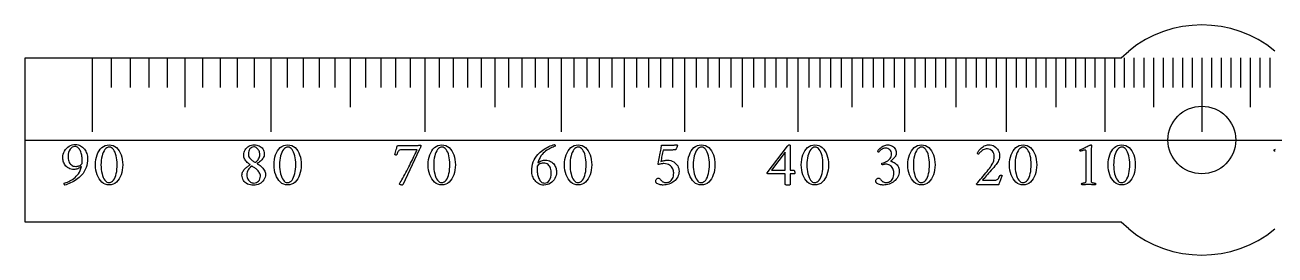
# Model space of a CAD drawing. Header units: millimetres. Extents: x -103 to 103, y -10 to 10.
# Drawn here: x -103 to 6.4, y -10.1 to 10.1 of the extents above; entities that cross this region are included whole.
import ezdxf

# ---------------------------------------------------------------- set-up
doc = ezdxf.new("R2010")
doc.units = ezdxf.units.MM
for name, color, linetype in [('CUT_INNER', 6, 'Continuous'), ('CUT_OUTER', 1, 'Continuous'), ('ENGRAVE', 7, 'Continuous'), ('ENGRAVE_FINE', 8, 'Continuous'), ('GUIDE', 3, 'Continuous'), ('TEXT', 5, 'Continuous')]:
    doc.layers.add(name, color=color, linetype=linetype)

msp = doc.modelspace()

# ---------------------------------------------------------------- linework, layer by layer
at = {"layer": 'CUT_INNER'}
msp.add_circle((0, 0), 2.9637, dxfattribs=at)
at = {"layer": 'CUT_OUTER'}
msp.add_lwpolyline([(-6.4036, -7.8028), (-7.0576, -7.21), (-103, -7.21), (-103, 7.21), (-7.0576, 7.21), (-6.4036, 7.8028)], dxfattribs=at)
for start, end in [(50.625, 129.375), (230.625, 309.375)]:
    msp.add_arc((0, 0), 10.094, start, end, dxfattribs=at)
at = {"layer": 'ENGRAVE'}
for points in [[(-97.125, 7.21), (-97.125, 0.721)], [(-88.9987, 7.21), (-88.9987, 2.884)], [(-81.4976, 7.21), (-81.4976, 0.721)], [(-74.5266, 7.21), (-74.5266, 2.884)], [(-68.0077, 7.21), (-68.0077, 0.721)], [(-61.8754, 7.21), (-61.8754, 2.884)], [(-56.0751, 7.21), (-56.0751, 0.721)], [(-50.5601, 7.21), (-50.5601, 2.884)], [(-45.2901, 7.21), (-45.2901, 0.721)], [(-40.2305, 7.21), (-40.2305, 2.884)], [(-35.3506, 7.21), (-35.3506, 0.721)], [(-30.6234, 7.21), (-30.6234, 2.884)], [(-26.0246, 7.21), (-26.0246, 0.721)], [(-21.5321, 7.21), (-21.5321, 2.884)], [(-17.1258, 7.21), (-17.1258, 0.721)], [(-12.7867, 7.21), (-12.7867, 2.884)], [(-8.4973, 7.21), (-8.4973, 0.721)], [(-4.2406, 7.21), (-4.2406, 2.884)], [(0, 7.21), (0, 0.721)], [(0, 7.21), (0, 0.721)], [(4.2406, 7.21), (4.2406, 2.884)]]:
    msp.add_lwpolyline(points, dxfattribs=at)
at = {"layer": 'ENGRAVE_FINE'}
for points in [[(-95.4445, 7.21), (-95.4445, 4.6144)], [(-93.7925, 7.21), (-93.7925, 4.6144)], [(-92.1682, 7.21), (-92.1682, 4.6144)], [(-90.5705, 7.21), (-90.5705, 4.6144)], [(-87.4517, 7.21), (-87.4517, 4.6144)], [(-85.9289, 7.21), (-85.9289, 4.6144)], [(-84.4295, 7.21), (-84.4295, 4.6144)], [(-82.9526, 7.21), (-82.9526, 4.6144)], [(-80.0637, 7.21), (-80.0637, 4.6144)], [(-78.6503, 7.21), (-78.6503, 4.6144)], [(-77.2567, 7.21), (-77.2567, 4.6144)], [(-75.8824, 7.21), (-75.8824, 4.6144)], [(-73.1889, 7.21), (-73.1889, 4.6144)], [(-71.8687, 7.21), (-71.8687, 4.6144)], [(-70.5654, 7.21), (-70.5654, 4.6144)], [(-69.2786, 7.21), (-69.2786, 4.6144)], [(-66.7522, 7.21), (-66.7522, 4.6144)], [(-65.5116, 7.21), (-65.5116, 4.6144)], [(-64.2856, 7.21), (-64.2856, 4.6144)], [(-63.0737, 7.21), (-63.0737, 4.6144)], [(-60.6904, 7.21), (-60.6904, 4.6144)], [(-59.5183, 7.21), (-59.5183, 4.6144)], [(-58.3586, 7.21), (-58.3586, 4.6144)], [(-57.211, 7.21), (-57.211, 4.6144)], [(-54.9507, 7.21), (-54.9507, 4.6144)], [(-53.8373, 7.21), (-53.8373, 4.6144)], [(-52.7346, 7.21), (-52.7346, 4.6144)], [(-51.6423, 7.21), (-51.6423, 4.6144)], [(-49.4877, 7.21), (-49.4877, 4.6144)], [(-48.4247, 7.21), (-48.4247, 4.6144)], [(-47.371, 7.21), (-47.371, 4.6144)], [(-46.3262, 7.21), (-46.3262, 4.6144)], [(-44.2624, 7.21), (-44.2624, 4.6144)], [(-43.2428, 7.21), (-43.2428, 4.6144)], [(-42.2312, 7.21), (-42.2312, 4.6144)], [(-41.2271, 7.21), (-41.2271, 4.6144)], [(-39.241, 7.21), (-39.241, 4.6144)], [(-38.2586, 7.21), (-38.2586, 4.6144)], [(-37.2828, 7.21), (-37.2828, 4.6144)], [(-36.3135, 7.21), (-36.3135, 4.6144)], [(-34.3938, 7.21), (-34.3938, 4.6144)], [(-33.4428, 7.21), (-33.4428, 4.6144)], [(-32.4976, 7.21), (-32.4976, 4.6144)], [(-31.5578, 7.21), (-31.5578, 4.6144)], [(-29.6941, 7.21), (-29.6941, 4.6144)], [(-28.7697, 7.21), (-28.7697, 4.6144)], [(-27.8501, 7.21), (-27.8501, 4.6144)], [(-26.9351, 7.21), (-26.9351, 4.6144)], [(-25.1182, 7.21), (-25.1182, 4.6144)], [(-24.216, 7.21), (-24.216, 4.6144)], [(-23.3176, 7.21), (-23.3176, 4.6144)], [(-22.4231, 7.21), (-22.4231, 4.6144)], [(-20.6446, 7.21), (-20.6446, 4.6144)], [(-19.7603, 7.21), (-19.7603, 4.6144)], [(-18.8792, 7.21), (-18.8792, 4.6144)], [(-18.0011, 7.21), (-18.0011, 4.6144)], [(-16.2532, 7.21), (-16.2532, 4.6144)], [(-15.3831, 7.21), (-15.3831, 4.6144)], [(-14.5154, 7.21), (-14.5154, 4.6144)], [(-13.65, 7.21), (-13.65, 4.6144)], [(-11.9255, 7.21), (-11.9255, 4.6144)], [(-11.066, 7.21), (-11.066, 4.6144)], [(-10.2082, 7.21), (-10.2082, 4.6144)], [(-9.3521, 7.21), (-9.3521, 4.6144)], [(-7.6439, 7.21), (-7.6439, 4.6144)], [(-6.7916, 7.21), (-6.7916, 4.6144)], [(-5.9404, 7.21), (-5.9404, 4.6144)], [(-5.0901, 7.21), (-5.0901, 4.6144)], [(-3.3917, 7.21), (-3.3917, 4.6144)], [(-2.5433, 7.21), (-2.5433, 4.6144)], [(-1.6953, 7.21), (-1.6953, 4.6144)], [(-0.8476, 7.21), (-0.8476, 4.6144)], [(0.8476, 7.21), (0.8476, 4.6144)], [(1.6953, 7.21), (1.6953, 4.6144)], [(2.5433, 7.21), (2.5433, 4.6144)], [(3.3917, 7.21), (3.3917, 4.6144)], [(5.0901, 7.21), (5.0901, 4.6144)], [(5.9404, 7.21), (5.9404, 4.6144)]]:
    msp.add_lwpolyline(points, dxfattribs=at)
at = {"layer": 'GUIDE'}
msp.add_lwpolyline([(-103, 0), (103, 0)], dxfattribs=at)
at = {"layer": 'TEXT'}
for points in [[(-99.5699, -3.7994), (-99.4804, -3.7687), (-99.385, -3.7325), (-99.2836, -3.6906), (-99.1764, -3.6431), (-99.0659, -3.5887), (-98.9552, -3.5259), (-98.8441, -3.4548), (-98.7326, -3.3752), (-98.6236, -3.2861), (-98.5198, -3.1861), (-98.4212, -3.0754), (-98.3279, -2.9538), (-98.243, -2.82), (-98.1695, -2.6726), (-98.1076, -2.5116), (-98.0572, -2.337), (-98.1296, -2.3923), (-98.2072, -2.4409), (-98.2901, -2.483), (-98.3781, -2.5184), (-98.4662, -2.5465), (-98.5491, -2.5665), (-98.6267, -2.5786), (-98.6991, -2.5826), (-98.8357, -2.5759), (-98.9608, -2.5561), (-99.0743, -2.5229), (-99.1764, -2.4765), (-99.2678, -2.4198), (-99.3494, -2.3558), (-99.4213, -2.2845), (-99.4834, -2.2058), (-99.5364, -2.1224), (-99.5811, -2.0369), (-99.6173, -1.9494), (-99.6452, -1.8597), (-99.666, -1.7713), (-99.6808, -1.6874), (-99.6897, -1.608), (-99.6927, -1.5332), (-99.6834, -1.3828), (-99.6557, -1.2387), (-99.6095, -1.1009), (-99.5448, -0.9694), (-99.4644, -0.8471), (-99.371, -0.737), (-99.2648, -0.6392), (-99.1457, -0.5535), (-99.0166, -0.4839), (-98.8805, -0.4342), (-98.7375, -0.4044), (-98.5875, -0.3945), (-98.4676, -0.4013), (-98.3537, -0.4217), (-98.2457, -0.4557), (-98.1437, -0.5033), (-98.0483, -0.5621), (-97.9602, -0.6296), (-97.8794, -0.7058), (-97.806, -0.7908), (-97.7404, -0.8827), (-97.6832, -0.9799), (-97.6344, -1.0823), (-97.5939, -1.1899), (-97.5621, -1.3), (-97.5395, -1.4097), (-97.5259, -1.519), (-97.5213, -1.6281), (-97.5295, -1.8346), (-97.5541, -2.0355), (-97.5951, -2.2309), (-97.6525, -2.4207), (-97.7263, -2.6018), (-97.8165, -2.771), (-97.923, -2.9283), (-98.046, -3.0738), (-98.1451, -3.1777), (-98.2526, -3.2775), (-98.3684, -3.3731), (-98.4926, -3.4645), (-98.6215, -3.5505), (-98.7514, -3.6299), (-98.8824, -3.7026), (-99.0145, -3.7687), (-99.1448, -3.8275), (-99.2706, -3.8783), (-99.3918, -3.921), (-99.5085, -3.9557), (-99.5263, -3.9515), (-99.5406, -3.939), (-99.5514, -3.9181), (-99.5587, -3.8887), (-99.5636, -3.858), (-99.5671, -3.8329), (-99.5692, -3.8134), (-99.5699, -3.7994)], [(-98.0125, -2.0969), (-98.0073, -2.0519), (-98.0028, -2.0062), (-97.9989, -1.9598), (-97.9958, -1.9127), (-97.9933, -1.8653), (-97.9916, -1.8179), (-97.9905, -1.7704), (-97.9902, -1.723), (-97.9926, -1.6298), (-98, -1.5346), (-98.0122, -1.4372), (-98.0293, -1.3378), (-98.0513, -1.2391), (-98.0781, -1.1438), (-98.1099, -1.0521), (-98.1465, -0.9638), (-98.1884, -0.8813), (-98.2358, -0.8068), (-98.2888, -0.7404), (-98.3474, -0.6819), (-98.4113, -0.6343), (-98.48, -0.6003), (-98.5536, -0.5799), (-98.6321, -0.5731), (-98.7551, -0.5884), (-98.8673, -0.6345), (-98.9686, -0.7112), (-99.0591, -0.8187), (-99.1336, -0.9492), (-99.1868, -1.095), (-99.2187, -1.2562), (-99.2294, -1.4327), (-99.2252, -1.5456), (-99.2126, -1.6553), (-99.1917, -1.7619), (-99.1624, -1.8653), (-99.1237, -1.9621), (-99.0745, -2.0488), (-99.0148, -2.1254), (-98.9447, -2.1918), (-98.8634, -2.2456), (-98.7703, -2.2839), (-98.6653, -2.307), (-98.5484, -2.3146), (-98.4882, -2.3124), (-98.4249, -2.3056), (-98.3584, -2.2942), (-98.2888, -2.2784), (-98.2182, -2.2534), (-98.1486, -2.2149), (-98.08, -2.1627), (-98.0125, -2.0969)], [(-95.6402, -0.4279), (-95.4551, -0.4429), (-95.2851, -0.488), (-95.13, -0.563), (-94.9899, -0.668), (-94.8654, -0.7979), (-94.7569, -0.9478), (-94.6644, -1.1175), (-94.588, -1.3071), (-94.5282, -1.5114), (-94.4854, -1.7251), (-94.4598, -1.9482), (-94.4513, -2.1807), (-94.46, -2.4132), (-94.4861, -2.6363), (-94.5297, -2.85), (-94.5908, -3.0542), (-94.6684, -3.244), (-94.7617, -3.4143), (-94.8708, -3.565), (-94.9955, -3.6962), (-95.1352, -3.8024), (-95.2892, -3.8783), (-95.4576, -3.9238), (-95.6402, -3.939), (-95.8181, -3.9238), (-95.9835, -3.8783), (-96.1363, -3.8024), (-96.2765, -3.6962), (-96.4027, -3.565), (-96.5131, -3.4143), (-96.6078, -3.244), (-96.6868, -3.0542), (-96.7491, -2.85), (-96.7936, -2.6363), (-96.8203, -2.4132), (-96.8292, -2.1807), (-96.8204, -1.9482), (-96.7943, -1.7251), (-96.7507, -1.5114), (-96.6896, -1.3071), (-96.6118, -1.1175), (-96.518, -0.9478), (-96.4081, -0.7979), (-96.2821, -0.668), (-96.1415, -0.563), (-95.9877, -0.488), (-95.8206, -0.4429), (-95.6402, -0.4279)], [(-95.6123, -0.6289), (-95.7227, -0.642), (-95.8251, -0.6812), (-95.9195, -0.7466), (-96.0058, -0.8382), (-96.0834, -0.9518), (-96.1516, -1.0831), (-96.2104, -1.2323), (-96.2598, -1.3992), (-96.2989, -1.5799), (-96.3268, -1.7704), (-96.3435, -1.9707), (-96.3491, -2.1807), (-96.3435, -2.3884), (-96.3268, -2.5875), (-96.2989, -2.7778), (-96.2598, -2.9594), (-96.2111, -3.1277), (-96.1544, -3.2782), (-96.0897, -3.411), (-96.017, -3.5259), (-95.9373, -3.6187), (-95.8516, -3.685), (-95.76, -3.7248), (-95.6625, -3.738), (-95.545, -3.7244), (-95.4379, -3.6836), (-95.3412, -3.6156), (-95.2551, -3.5203), (-95.1792, -3.4024), (-95.1134, -3.2664), (-95.0578, -3.1122), (-95.0122, -2.9398), (-94.9768, -2.7546), (-94.9515, -2.5616), (-94.9364, -2.361), (-94.9313, -2.1528), (-94.9367, -1.9433), (-94.9529, -1.7446), (-94.98, -1.5567), (-95.0178, -1.3797), (-95.0653, -1.2167), (-95.1211, -1.0713), (-95.1853, -0.9432), (-95.2578, -0.8326), (-95.3376, -0.7435), (-95.4232, -0.6798), (-95.5148, -0.6416), (-95.6123, -0.6289)], [(-82.9544, -0.4168), (-82.8343, -0.4227), (-82.7193, -0.4405), (-82.6096, -0.4702), (-82.5051, -0.5117), (-82.4083, -0.5644), (-82.3216, -0.6275), (-82.245, -0.7011), (-82.1785, -0.7852), (-82.1248, -0.8794), (-82.0864, -0.9834), (-82.0634, -1.0971), (-82.0557, -1.2206), (-82.062, -1.3232), (-82.0809, -1.4187), (-82.1123, -1.5074), (-82.1562, -1.589), (-82.2091, -1.6643), (-82.2672, -1.7341), (-82.3305, -1.7983), (-82.399, -1.8569), (-82.4693, -1.9107), (-82.5379, -1.9602), (-82.6047, -2.0055), (-82.6698, -2.0467), (-82.6844, -2.053), (-82.6893, -2.0607), (-82.6844, -2.0697), (-82.6698, -2.0802), (-82.5862, -2.1283), (-82.503, -2.1835), (-82.4201, -2.2456), (-82.3376, -2.3146), (-82.2588, -2.3893), (-82.1869, -2.4681), (-82.122, -2.5512), (-82.0641, -2.6384), (-82.0165, -2.7288), (-81.9825, -2.8212), (-81.9621, -2.9157), (-81.9553, -3.0124), (-81.9643, -3.1457), (-81.9916, -3.2719), (-82.0369, -3.3913), (-82.1004, -3.5036), (-82.1787, -3.6067), (-82.2686, -3.6983), (-82.3699, -3.7783), (-82.4828, -3.8469), (-82.6036, -3.9018), (-82.7291, -3.9411), (-82.859, -3.9646), (-82.9935, -3.9725), (-83.1374, -3.9655), (-83.2733, -3.9446), (-83.4012, -3.9097), (-83.521, -3.8608), (-83.6304, -3.7994), (-83.7268, -3.7269), (-83.8104, -3.6431), (-83.881, -3.5483), (-83.9372, -3.4439), (-83.9773, -3.332), (-84.0014, -3.2123), (-84.0094, -3.0849), (-84.0045, -2.9977), (-83.9899, -2.9147), (-83.9655, -2.8359), (-83.9313, -2.7612), (-83.8898, -2.6907), (-83.8434, -2.6244), (-83.7921, -2.5623), (-83.7359, -2.5044), (-83.6771, -2.4507), (-83.618, -2.4012), (-83.5585, -2.3558), (-83.4987, -2.3146), (-83.4413, -2.2773), (-83.3891, -2.2435), (-83.3422, -2.2131), (-83.3005, -2.1863), (-83.2921, -2.1782), (-83.2894, -2.1709), (-83.2921, -2.1643), (-83.3005, -2.1583), (-83.3576, -2.1212), (-83.417, -2.0767), (-83.479, -2.0249), (-83.5433, -1.9658), (-83.6065, -1.9004), (-83.6647, -1.8297), (-83.7181, -1.7538), (-83.7666, -1.6727), (-83.8069, -1.5869), (-83.8357, -1.4969), (-83.853, -1.4027), (-83.8587, -1.3043), (-83.8509, -1.1892), (-83.8273, -1.0782), (-83.7881, -0.9715), (-83.7331, -0.8689), (-83.6653, -0.7732), (-83.5873, -0.6868), (-83.4992, -0.6099), (-83.401, -0.5424), (-83.2956, -0.4874), (-83.1861, -0.4482), (-83.0724, -0.4246), (-82.9544, -0.4168)], [(-82.9823, -0.6066), (-83.0764, -0.6177), (-83.1631, -0.6512), (-83.2424, -0.707), (-83.3145, -0.7852), (-83.3743, -0.8787), (-83.417, -0.9806), (-83.4427, -1.0908), (-83.4512, -1.2094), (-83.4451, -1.3087), (-83.4268, -1.3999), (-83.3963, -1.4831), (-83.3535, -1.5583), (-83.3024, -1.6261), (-83.2468, -1.6874), (-83.1866, -1.742), (-83.1219, -1.7899), (-83.057, -1.8329), (-82.9963, -1.8723), (-82.9398, -1.9082), (-82.8875, -1.9407), (-82.8812, -1.9431), (-82.8735, -1.9448), (-82.8644, -1.9459), (-82.854, -1.9462), (-82.8515, -1.9462), (-82.8498, -1.9462), (-82.8487, -1.9462), (-82.8484, -1.9462), (-82.8404, -1.9459), (-82.833, -1.9448), (-82.8264, -1.9431), (-82.8205, -1.9407), (-82.7409, -1.8813), (-82.6698, -1.8151), (-82.607, -1.7418), (-82.5525, -1.6616), (-82.5086, -1.5743), (-82.4772, -1.4801), (-82.4583, -1.379), (-82.4521, -1.2708), (-82.4561, -1.1906), (-82.4681, -1.1117), (-82.4882, -1.0343), (-82.5163, -0.9582), (-82.5517, -0.886), (-82.5937, -0.8201), (-82.6424, -0.7604), (-82.6977, -0.707), (-82.7594, -0.6631), (-82.8274, -0.6317), (-82.9018, -0.6128), (-82.9823, -0.6066)], [(-80.0128, -0.4279), (-79.8277, -0.4429), (-79.6576, -0.488), (-79.5025, -0.563), (-79.3625, -0.668), (-79.2379, -0.7979), (-79.1294, -0.9478), (-79.037, -1.1175), (-78.9606, -1.3071), (-78.9007, -1.5114), (-78.858, -1.7251), (-78.8324, -1.9482), (-78.8238, -2.1807), (-78.8325, -2.4132), (-78.8587, -2.6363), (-78.9023, -2.85), (-78.9634, -3.0542), (-79.041, -3.244), (-79.1343, -3.4143), (-79.2433, -3.565), (-79.368, -3.6962), (-79.5078, -3.8024), (-79.6618, -3.8783), (-79.8301, -3.9238), (-80.0128, -3.939), (-80.1907, -3.9238), (-80.356, -3.8783), (-80.5089, -3.8024), (-80.6491, -3.6962), (-80.7752, -3.565), (-80.8856, -3.4143), (-80.9804, -3.244), (-81.0594, -3.0542), (-81.1216, -2.85), (-81.1661, -2.6363), (-81.1928, -2.4132), (-81.2017, -2.1807), (-81.193, -1.9482), (-81.1668, -1.7251), (-81.1232, -1.5114), (-81.0622, -1.3071), (-80.9844, -1.1175), (-80.8905, -0.9478), (-80.7806, -0.7979), (-80.6547, -0.668), (-80.5141, -0.563), (-80.3602, -0.488), (-80.1931, -0.4429), (-80.0128, -0.4279)], [(-79.9848, -0.6289), (-80.0953, -0.642), (-80.1977, -0.6812), (-80.292, -0.7466), (-80.3784, -0.8382), (-80.456, -0.9518), (-80.5242, -1.0831), (-80.583, -1.2323), (-80.6324, -1.3992), (-80.6714, -1.5799), (-80.6993, -1.7704), (-80.7161, -1.9707), (-80.7217, -2.1807), (-80.7161, -2.3884), (-80.6993, -2.5875), (-80.6714, -2.7778), (-80.6324, -2.9594), (-80.5837, -3.1277), (-80.527, -3.2782), (-80.4623, -3.411), (-80.3895, -3.5259), (-80.3098, -3.6187), (-80.2242, -3.685), (-80.1326, -3.7248), (-80.0351, -3.738), (-79.9175, -3.7244), (-79.8104, -3.6836), (-79.7138, -3.6156), (-79.6276, -3.5203), (-79.5517, -3.4024), (-79.486, -3.2664), (-79.4303, -3.1122), (-79.3848, -2.9398), (-79.3494, -2.7546), (-79.3241, -2.5616), (-79.3089, -2.361), (-79.3039, -2.1528), (-79.3093, -1.9433), (-79.3255, -1.7446), (-79.3525, -1.5567), (-79.3904, -1.3797), (-79.4378, -1.2167), (-79.4936, -1.0713), (-79.5578, -0.9432), (-79.6304, -0.8326), (-79.7101, -0.7435), (-79.7958, -0.6798), (-79.8873, -0.6416), (-79.9848, -0.6289)], [(-68.7556, -0.4726), (-68.7016, -0.4721), (-68.6454, -0.4705), (-68.5871, -0.4679), (-68.5268, -0.4642), (-68.4717, -0.4606), (-68.4291, -0.458), (-68.3991, -0.4564), (-68.3816, -0.4559), (-68.367, -0.459), (-68.3565, -0.4684), (-68.3502, -0.4841), (-68.3482, -0.5061), (-68.3513, -0.5366), (-68.3607, -0.5724), (-68.3764, -0.6134), (-68.3984, -0.6596), (-68.4239, -0.7093), (-68.45, -0.7608), (-68.4769, -0.814), (-68.5044, -0.8689), (-69.939, -3.9334), (-69.9488, -3.9407), (-69.9613, -3.946), (-69.9767, -3.9491), (-69.9948, -3.9501), (-70.0273, -3.9482), (-70.0632, -3.9425), (-70.1026, -3.9329), (-70.1455, -3.9194), (-70.1846, -3.9036), (-70.2125, -3.8867), (-70.2293, -3.8687), (-70.2348, -3.8497), (-70.1633, -3.738), (-70.0883, -3.6152), (-70.0098, -3.4813), (-69.9278, -3.3361), (-69.8436, -3.1833), (-69.7583, -3.0263), (-69.6719, -2.8652), (-69.5846, -2.6998), (-69.4977, -2.533), (-69.4129, -2.3677), (-69.3302, -2.2037), (-69.2496, -2.0411), (-69.1722, -1.8829), (-69.0989, -1.732), (-69.0298, -1.5885), (-68.965, -1.4522), (-68.9053, -1.3263), (-68.8519, -1.2136), (-68.8048, -1.1142), (-68.764, -1.028), (-68.731, -0.9584), (-68.7075, -0.9087), (-68.6934, -0.8789), (-68.6887, -0.8689), (-70.073, -0.8689), (-70.149, -0.8752), (-70.2153, -0.894), (-70.2718, -0.9254), (-70.3186, -0.9694), (-70.359, -1.027), (-70.3967, -1.0992), (-70.4316, -1.186), (-70.4637, -1.2876), (-70.47, -1.3022), (-70.4832, -1.3127), (-70.5035, -1.319), (-70.5307, -1.3211), (-70.5403, -1.3204), (-70.5523, -1.3183), (-70.5668, -1.3148), (-70.5837, -1.3099), (-70.6006, -1.3043), (-70.6151, -1.2987), (-70.6272, -1.2931), (-70.6367, -1.2876), (-70.601, -1.1754), (-70.5663, -1.0622), (-70.5326, -0.9479), (-70.5, -0.8326), (-70.4702, -0.7233), (-70.4449, -0.6268), (-70.4241, -0.5433), (-70.4079, -0.4726)], [(-66.5229, -0.4279), (-66.3378, -0.4429), (-66.1677, -0.488), (-66.0126, -0.563), (-65.8726, -0.668), (-65.748, -0.7979), (-65.6395, -0.9478), (-65.5471, -1.1175), (-65.4707, -1.3071), (-65.4108, -1.5114), (-65.3681, -1.7251), (-65.3425, -1.9482), (-65.3339, -2.1807), (-65.3426, -2.4132), (-65.3688, -2.6363), (-65.4124, -2.85), (-65.4735, -3.0542), (-65.5511, -3.244), (-65.6444, -3.4143), (-65.7534, -3.565), (-65.8781, -3.6962), (-66.0179, -3.8024), (-66.1719, -3.8783), (-66.3402, -3.9238), (-66.5229, -3.939), (-66.7008, -3.9238), (-66.8662, -3.8783), (-67.019, -3.8024), (-67.1592, -3.6962), (-67.2853, -3.565), (-67.3957, -3.4143), (-67.4905, -3.244), (-67.5695, -3.0542), (-67.6317, -2.85), (-67.6762, -2.6363), (-67.7029, -2.4132), (-67.7118, -2.1807), (-67.7031, -1.9482), (-67.6769, -1.7251), (-67.6333, -1.5114), (-67.5723, -1.3071), (-67.4945, -1.1175), (-67.4006, -0.9478), (-67.2907, -0.7979), (-67.1648, -0.668), (-67.0242, -0.563), (-66.8703, -0.488), (-66.7032, -0.4429), (-66.5229, -0.4279)], [(-66.495, -0.6289), (-66.6054, -0.642), (-66.7078, -0.6812), (-66.8021, -0.7466), (-66.8885, -0.8382), (-66.9661, -0.9518), (-67.0343, -1.0831), (-67.0931, -1.2323), (-67.1425, -1.3992), (-67.1815, -1.5799), (-67.2094, -1.7704), (-67.2262, -1.9707), (-67.2318, -2.1807), (-67.2262, -2.3884), (-67.2094, -2.5875), (-67.1815, -2.7778), (-67.1425, -2.9594), (-67.0938, -3.1277), (-67.0371, -3.2782), (-66.9724, -3.411), (-66.8996, -3.5259), (-66.8199, -3.6187), (-66.7343, -3.685), (-66.6427, -3.7248), (-66.5452, -3.738), (-66.4276, -3.7244), (-66.3205, -3.6836), (-66.2239, -3.6156), (-66.1377, -3.5203), (-66.0618, -3.4024), (-65.9961, -3.2664), (-65.9404, -3.1122), (-65.8949, -2.9398), (-65.8595, -2.7546), (-65.8342, -2.5616), (-65.819, -2.361), (-65.814, -2.1528), (-65.8194, -1.9433), (-65.8356, -1.7446), (-65.8626, -1.5567), (-65.9005, -1.3797), (-65.9479, -1.2167), (-66.0037, -1.0713), (-66.0679, -0.9432), (-66.1405, -0.8326), (-66.2202, -0.7435), (-66.3059, -0.6798), (-66.3974, -0.6416), (-66.495, -0.6289)], [(-57.4706, -1.7676), (-57.334, -1.7742), (-57.209, -1.7941), (-57.0954, -1.8273), (-56.9934, -1.8737), (-56.902, -1.9304), (-56.8203, -1.9944), (-56.7485, -2.0657), (-56.6864, -2.1444), (-56.6332, -2.2278), (-56.588, -2.3132), (-56.5508, -2.4008), (-56.5217, -2.4905), (-56.4997, -2.5789), (-56.484, -2.6628), (-56.4746, -2.7422), (-56.4715, -2.817), (-56.4807, -2.9651), (-56.5084, -3.108), (-56.5547, -3.2456), (-56.6194, -3.378), (-56.6996, -3.5015), (-56.7924, -3.6124), (-56.8978, -3.7108), (-57.0157, -3.7966), (-57.1439, -3.8662), (-57.2801, -3.916), (-57.4244, -3.9458), (-57.5767, -3.9557), (-57.6965, -3.9489), (-57.8104, -3.9285), (-57.9184, -3.8945), (-58.0204, -3.8469), (-58.1159, -3.7881), (-58.204, -3.7206), (-58.2847, -3.6444), (-58.3582, -3.5594), (-58.4239, -3.4675), (-58.4817, -3.3703), (-58.5314, -3.2679), (-58.5731, -3.1603), (-58.606, -3.0502), (-58.6296, -2.9405), (-58.6437, -2.8311), (-58.6484, -2.7221), (-58.64, -2.5156), (-58.6149, -2.3146), (-58.5731, -2.1193), (-58.5145, -1.9295), (-58.4398, -1.7484), (-58.3498, -1.5792), (-58.2444, -1.4219), (-58.1237, -1.2764), (-58.0224, -1.1724), (-57.9137, -1.0727), (-57.7977, -0.9771), (-57.6744, -0.8857), (-57.5467, -0.7995), (-57.4176, -0.7196), (-57.2871, -0.646), (-57.1552, -0.5787), (-57.0249, -0.519), (-56.8992, -0.4684), (-56.7779, -0.4269), (-56.6612, -0.3945), (-56.6435, -0.3985), (-56.6292, -0.4105), (-56.6183, -0.4306), (-56.611, -0.4586), (-56.6061, -0.4885), (-56.6026, -0.5138), (-56.6005, -0.5345), (-56.5998, -0.5508), (-56.6893, -0.5815), (-56.7847, -0.6177), (-56.8861, -0.6596), (-56.9934, -0.707), (-57.1038, -0.7615), (-57.2146, -0.8243), (-57.3257, -0.8954), (-57.4371, -0.975), (-57.546, -1.0641), (-57.6493, -1.1641), (-57.7469, -1.2748), (-57.839, -1.3964), (-57.9231, -1.5302), (-57.9967, -1.6776), (-58.0599, -1.8386), (-58.1126, -2.0132), (-58.0379, -1.9579), (-57.959, -1.9093), (-57.876, -1.8672), (-57.7888, -1.8318), (-57.7019, -1.8037), (-57.6199, -1.7837), (-57.5428, -1.7716), (-57.4706, -1.7676)], [(-54.5904, -0.4279), (-54.4053, -0.4429), (-54.2352, -0.488), (-54.0801, -0.563), (-53.9401, -0.668), (-53.8155, -0.7979), (-53.707, -0.9478), (-53.6146, -1.1175), (-53.5382, -1.3071), (-53.4783, -1.5114), (-53.4356, -1.7251), (-53.4099, -1.9482), (-53.4014, -2.1807), (-53.4101, -2.4132), (-53.4363, -2.6363), (-53.4799, -2.85), (-53.5409, -3.0542), (-53.6186, -3.244), (-53.7119, -3.4143), (-53.8209, -3.565), (-53.9456, -3.6962), (-54.0854, -3.8024), (-54.2394, -3.8783), (-54.4077, -3.9238), (-54.5904, -3.939), (-54.7683, -3.9238), (-54.9336, -3.8783), (-55.0864, -3.8024), (-55.2267, -3.6962), (-55.3528, -3.565), (-55.4632, -3.4143), (-55.5579, -3.244), (-55.637, -3.0542), (-55.6992, -2.85), (-55.7437, -2.6363), (-55.7704, -2.4132), (-55.7793, -2.1807), (-55.7706, -1.9482), (-55.7444, -1.7251), (-55.7008, -1.5114), (-55.6398, -1.3071), (-55.562, -1.1175), (-55.4681, -0.9478), (-55.3582, -0.7979), (-55.2323, -0.668), (-55.0917, -0.563), (-54.9378, -0.488), (-54.7707, -0.4429), (-54.5904, -0.4279)], [(-54.5624, -0.6289), (-54.6729, -0.642), (-54.7753, -0.6812), (-54.8696, -0.7466), (-54.956, -0.8382), (-55.0336, -0.9518), (-55.1018, -1.0831), (-55.1606, -1.2323), (-55.2099, -1.3992), (-55.249, -1.5799), (-55.2769, -1.7704), (-55.2937, -1.9707), (-55.2993, -2.1807), (-55.2937, -2.3884), (-55.2769, -2.5875), (-55.249, -2.7778), (-55.2099, -2.9594), (-55.1613, -3.1277), (-55.1046, -3.2782), (-55.0399, -3.411), (-54.9671, -3.5259), (-54.8874, -3.6187), (-54.8018, -3.685), (-54.7102, -3.7248), (-54.6127, -3.738), (-54.4951, -3.7244), (-54.388, -3.6836), (-54.2914, -3.6156), (-54.2052, -3.5203), (-54.1293, -3.4024), (-54.0636, -3.2664), (-54.0079, -3.1122), (-53.9624, -2.9398), (-53.927, -2.7546), (-53.9017, -2.5616), (-53.8865, -2.361), (-53.8814, -2.1528), (-53.8869, -1.9433), (-53.9031, -1.7446), (-53.9301, -1.5567), (-53.968, -1.3797), (-54.0154, -1.2167), (-54.0712, -1.0713), (-54.1354, -0.9432), (-54.208, -0.8326), (-54.2877, -0.7435), (-54.3734, -0.6798), (-54.4649, -0.6416), (-54.5624, -0.6289)], [(-46.7749, -1.7676), (-46.6192, -1.7767), (-46.4756, -1.8039), (-46.3442, -1.8492), (-46.2251, -1.9127), (-46.1185, -1.99), (-46.0249, -2.0767), (-45.9441, -2.1728), (-45.8762, -2.2784), (-45.8225, -2.3895), (-45.7841, -2.5023), (-45.7611, -2.6169), (-45.7534, -2.7333), (-45.7609, -2.8695), (-45.7834, -2.9991), (-45.8209, -3.1221), (-45.8734, -3.2385), (-45.9383, -3.3473), (-46.013, -3.4478), (-46.0974, -3.5399), (-46.1916, -3.6236), (-46.2937, -3.6984), (-46.4016, -3.7639), (-46.5155, -3.8198), (-46.6354, -3.8664), (-46.7589, -3.9031), (-46.8838, -3.9292), (-47.0101, -3.9449), (-47.1378, -3.9501), (-47.1941, -3.9482), (-47.2571, -3.9425), (-47.3267, -3.9329), (-47.4029, -3.9194), (-47.4805, -3.9018), (-47.5543, -3.8797), (-47.6243, -3.853), (-47.6904, -3.8218), (-47.7029, -3.8106), (-47.7183, -3.7939), (-47.7364, -3.7715), (-47.7573, -3.7436), (-47.7769, -3.7126), (-47.7908, -3.6808), (-47.7992, -3.6484), (-47.802, -3.6152), (-47.7976, -3.5594), (-47.7846, -3.5092), (-47.7628, -3.4645), (-47.7322, -3.4254), (-47.6961, -3.3937), (-47.6576, -3.371), (-47.6166, -3.3574), (-47.5731, -3.3529), (-47.5203, -3.3583), (-47.4734, -3.3745), (-47.4324, -3.4016), (-47.3973, -3.4394), (-47.365, -3.4814), (-47.3324, -3.521), (-47.2995, -3.5582), (-47.2661, -3.5929), (-47.2251, -3.629), (-47.1803, -3.6592), (-47.1316, -3.6834), (-47.0791, -3.7018), (-47.0249, -3.7152), (-46.971, -3.7248), (-46.9174, -3.7305), (-46.8642, -3.7325), (-46.7915, -3.7274), (-46.7184, -3.7122), (-46.645, -3.6869), (-46.5712, -3.6515), (-46.5002, -3.6044), (-46.4351, -3.5441), (-46.376, -3.4705), (-46.3228, -3.3836), (-46.2788, -3.2822), (-46.2474, -3.1652), (-46.2286, -3.0324), (-46.2223, -2.884), (-46.2277, -2.7966), (-46.2439, -2.7075), (-46.271, -2.6166), (-46.3088, -2.524), (-46.3585, -2.434), (-46.4212, -2.3509), (-46.4967, -2.2749), (-46.5851, -2.2058), (-46.6881, -2.1484), (-46.807, -2.1074), (-46.942, -2.0828), (-47.0931, -2.0746), (-47.1416, -2.0762), (-47.1978, -2.0809), (-47.2616, -2.0887), (-47.3331, -2.0997), (-47.4032, -2.1128), (-47.4629, -2.1269), (-47.5121, -2.1421), (-47.5508, -2.1583), (-47.559, -2.1568), (-47.5669, -2.1521), (-47.5744, -2.1442), (-47.5815, -2.1332), (-47.5876, -2.1205), (-47.592, -2.1074), (-47.5946, -2.094), (-47.5955, -2.0802), (-47.5648, -1.9267), (-47.5341, -1.7732), (-47.5034, -1.6197), (-47.4727, -1.4662), (-47.4425, -1.3153), (-47.4134, -1.1696), (-47.3853, -1.0292), (-47.3582, -0.894), (-47.3333, -0.7676), (-47.3115, -0.6533), (-47.2928, -0.5513), (-47.2773, -0.4614), (-46.4735, -0.4614), (-46.4173, -0.4607), (-46.3605, -0.4586), (-46.3029, -0.4552), (-46.2446, -0.4503), (-46.1885, -0.4445), (-46.1372, -0.4384), (-46.0908, -0.432), (-46.0493, -0.4252), (-46.0151, -0.4191), (-45.9907, -0.4147), (-45.976, -0.4121), (-45.9711, -0.4112), (-45.9577, -0.4192), (-45.9453, -0.4266), (-45.934, -0.4332), (-45.9237, -0.4391), (-45.9151, -0.4454), (-45.909, -0.4531), (-45.9054, -0.4621), (-45.9041, -0.4726), (-45.9054, -0.4843), (-45.909, -0.5026), (-45.9151, -0.5276), (-45.9237, -0.5591), (-45.9345, -0.5949), (-45.9474, -0.6324), (-45.9624, -0.6716), (-45.9795, -0.7126), (-45.9985, -0.7531), (-46.0193, -0.7908), (-46.0418, -0.8257), (-46.066, -0.8578), (-46.1246, -0.8633), (-46.1888, -0.8689), (-46.2586, -0.8745), (-46.334, -0.8801), (-46.4156, -0.885), (-46.5042, -0.8885), (-46.5998, -0.8906), (-46.7024, -0.8912), (-47.1601, -0.8912), (-47.185, -1.0146), (-47.2096, -1.1389), (-47.2339, -1.2644), (-47.2578, -1.3908), (-47.2817, -1.5163), (-47.3059, -1.6385), (-47.3305, -1.7577), (-47.3554, -1.8737), (-47.2953, -1.8522), (-47.2264, -1.8325), (-47.1487, -1.8145), (-47.0624, -1.7983), (-46.9764, -1.7849), (-46.8998, -1.7753), (-46.8327, -1.7695), (-46.7749, -1.7676)], [(-43.8053, -0.4279), (-43.6203, -0.4429), (-43.4502, -0.488), (-43.2951, -0.563), (-43.155, -0.668), (-43.0305, -0.7979), (-42.922, -0.9478), (-42.8295, -1.1175), (-42.7531, -1.3071), (-42.6933, -1.5114), (-42.6506, -1.7251), (-42.6249, -1.9482), (-42.6164, -2.1807), (-42.6251, -2.4132), (-42.6513, -2.6363), (-42.6949, -2.85), (-42.7559, -3.0542), (-42.8336, -3.244), (-42.9269, -3.4143), (-43.0359, -3.565), (-43.1606, -3.6962), (-43.3003, -3.8024), (-43.4544, -3.8783), (-43.6227, -3.9238), (-43.8053, -3.939), (-43.9833, -3.9238), (-44.1486, -3.8783), (-44.3014, -3.8024), (-44.4417, -3.6962), (-44.5678, -3.565), (-44.6782, -3.4143), (-44.7729, -3.244), (-44.8519, -3.0542), (-44.9142, -2.85), (-44.9587, -2.6363), (-44.9854, -2.4132), (-44.9943, -2.1807), (-44.9856, -1.9482), (-44.9594, -1.7251), (-44.9158, -1.5114), (-44.8547, -1.3071), (-44.7769, -1.1175), (-44.6831, -0.9478), (-44.5732, -0.7979), (-44.4473, -0.668), (-44.3067, -0.563), (-44.1528, -0.488), (-43.9857, -0.4429), (-43.8053, -0.4279)], [(-43.7774, -0.6289), (-43.8878, -0.642), (-43.9902, -0.6812), (-44.0846, -0.7466), (-44.171, -0.8382), (-44.2486, -0.9518), (-44.3168, -1.0831), (-44.3756, -1.2323), (-44.4249, -1.3992), (-44.464, -1.5799), (-44.4919, -1.7704), (-44.5087, -1.9707), (-44.5142, -2.1807), (-44.5087, -2.3884), (-44.4919, -2.5875), (-44.464, -2.7778), (-44.4249, -2.9594), (-44.3763, -3.1277), (-44.3196, -3.2782), (-44.2549, -3.411), (-44.1821, -3.5259), (-44.1024, -3.6187), (-44.0168, -3.685), (-43.9252, -3.7248), (-43.8277, -3.738), (-43.7101, -3.7244), (-43.603, -3.6836), (-43.5064, -3.6156), (-43.4202, -3.5203), (-43.3443, -3.4024), (-43.2785, -3.2664), (-43.2229, -3.1122), (-43.1774, -2.9398), (-43.142, -2.7546), (-43.1167, -2.5616), (-43.1015, -2.361), (-43.0964, -2.1528), (-43.1018, -1.9433), (-43.1181, -1.7446), (-43.1451, -1.5567), (-43.183, -1.3797), (-43.2304, -1.2167), (-43.2862, -1.0713), (-43.3504, -0.9432), (-43.423, -0.8326), (-43.5027, -0.7435), (-43.5883, -0.6798), (-43.6799, -0.6416), (-43.7774, -0.6289)], [(-36.1098, -0.4112), (-36.089, -0.4133), (-36.0714, -0.4196), (-36.0569, -0.43), (-36.0456, -0.4447), (-36.037, -0.4614), (-36.0309, -0.4782), (-36.0272, -0.4949), (-36.026, -0.5117), (-36.026, -2.6607), (-35.7023, -2.6607), (-35.6887, -2.6649), (-35.6758, -2.6775), (-35.6635, -2.6984), (-35.652, -2.7277), (-35.6423, -2.7626), (-35.6353, -2.8003), (-35.6311, -2.8407), (-35.6297, -2.884), (-35.6308, -2.9126), (-35.6339, -2.937), (-35.6391, -2.9573), (-35.6465, -2.9733), (-36.026, -2.9733), (-36.026, -3.9278), (-36.0283, -3.9287), (-36.0351, -3.9313), (-36.0464, -3.9357), (-36.0623, -3.9418), (-36.0883, -3.9479), (-36.13, -3.9522), (-36.1874, -3.9549), (-36.2605, -3.9557), (-36.3459, -3.9529), (-36.407, -3.9446), (-36.4436, -3.9306), (-36.4558, -3.9111), (-36.4558, -2.9733), (-37.9909, -2.9733), (-38.0039, -2.9641), (-38.0153, -2.9531), (-38.0249, -2.9403), (-38.0327, -2.9259), (-38.0388, -2.911), (-38.0432, -2.8973), (-38.0458, -2.8845), (-38.0467, -2.8728), (-36.2716, -0.5508), (-36.2563, -0.5328), (-36.2381, -0.5124), (-36.2172, -0.4895), (-36.1935, -0.4642), (-36.1694, -0.441), (-36.1474, -0.4245), (-36.1275, -0.4145), (-36.1098, -0.4112)], [(-36.4558, -1.0643), (-37.6783, -2.6607), (-36.4558, -2.6607)], [(-33.8658, -0.4279), (-33.6807, -0.4429), (-33.5107, -0.488), (-33.3556, -0.563), (-33.2155, -0.668), (-33.091, -0.7979), (-32.9825, -0.9478), (-32.89, -1.1175), (-32.8136, -1.3071), (-32.7538, -1.5114), (-32.7111, -1.7251), (-32.6854, -1.9482), (-32.6769, -2.1807), (-32.6856, -2.4132), (-32.7117, -2.6363), (-32.7554, -2.85), (-32.8164, -3.0542), (-32.894, -3.244), (-32.9874, -3.4143), (-33.0964, -3.565), (-33.2211, -3.6962), (-33.3608, -3.8024), (-33.5148, -3.8783), (-33.6832, -3.9238), (-33.8658, -3.939), (-34.0437, -3.9238), (-34.2091, -3.8783), (-34.3619, -3.8024), (-34.5022, -3.6962), (-34.6283, -3.565), (-34.7387, -3.4143), (-34.8334, -3.244), (-34.9124, -3.0542), (-34.9747, -2.85), (-35.0192, -2.6363), (-35.0459, -2.4132), (-35.0548, -2.1807), (-35.046, -1.9482), (-35.0199, -1.7251), (-34.9763, -1.5114), (-34.9152, -1.3071), (-34.8374, -1.1175), (-34.7436, -0.9478), (-34.6337, -0.7979), (-34.5077, -0.668), (-34.3671, -0.563), (-34.2133, -0.488), (-34.0462, -0.4429), (-33.8658, -0.4279)], [(-33.8379, -0.6289), (-33.9483, -0.642), (-34.0507, -0.6812), (-34.1451, -0.7466), (-34.2314, -0.8382), (-34.3091, -0.9518), (-34.3773, -1.0831), (-34.436, -1.2323), (-34.4854, -1.3992), (-34.5245, -1.5799), (-34.5524, -1.7704), (-34.5691, -1.9707), (-34.5747, -2.1807), (-34.5691, -2.3884), (-34.5524, -2.5875), (-34.5245, -2.7778), (-34.4854, -2.9594), (-34.4367, -3.1277), (-34.38, -3.2782), (-34.3153, -3.411), (-34.2426, -3.5259), (-34.1629, -3.6187), (-34.0772, -3.685), (-33.9857, -3.7248), (-33.8881, -3.738), (-33.7706, -3.7244), (-33.6635, -3.6836), (-33.5668, -3.6156), (-33.4807, -3.5203), (-33.4048, -3.4024), (-33.339, -3.2664), (-33.2834, -3.1122), (-33.2378, -2.9398), (-33.2024, -2.7546), (-33.1771, -2.5616), (-33.162, -2.361), (-33.1569, -2.1528), (-33.1623, -1.9433), (-33.1785, -1.7446), (-33.2056, -1.5567), (-33.2434, -1.3797), (-33.2909, -1.2167), (-33.3467, -1.0713), (-33.4109, -0.9432), (-33.4835, -0.8326), (-33.5632, -0.7435), (-33.6488, -0.6798), (-33.7404, -0.6416), (-33.8379, -0.6289)], [(-27.4591, -0.4224), (-27.3876, -0.4274), (-27.3126, -0.4426), (-27.2341, -0.4679), (-27.1521, -0.5033), (-27.0714, -0.5485), (-26.9965, -0.6031), (-26.9276, -0.6671), (-26.8646, -0.7405), (-26.8121, -0.8229), (-26.7746, -0.9136), (-26.7521, -1.0127), (-26.7446, -1.1201), (-26.75, -1.2049), (-26.7663, -1.2862), (-26.7933, -1.364), (-26.8312, -1.4383), (-26.8765, -1.5084), (-26.926, -1.5736), (-26.9798, -1.634), (-27.0377, -1.6895), (-27.0961, -1.7397), (-27.1514, -1.7844), (-27.2036, -1.8234), (-27.2526, -1.8569), (-27.173, -1.8733), (-27.0907, -1.9002), (-27.0056, -1.9375), (-26.9177, -1.9853), (-26.8317, -2.0434), (-26.7523, -2.1116), (-26.6796, -2.1899), (-26.6135, -2.2784), (-26.5585, -2.3769), (-26.5193, -2.4856), (-26.4957, -2.6044), (-26.4879, -2.7333), (-26.4954, -2.8695), (-26.5179, -2.9991), (-26.5554, -3.1221), (-26.6079, -3.2385), (-26.6728, -3.3473), (-26.7474, -3.4478), (-26.8319, -3.5399), (-26.926, -3.6236), (-27.0281, -3.6984), (-27.1361, -3.7639), (-27.25, -3.8198), (-27.3698, -3.8664), (-27.4933, -3.9031), (-27.6182, -3.9292), (-27.7445, -3.9449), (-27.8722, -3.9501), (-27.9285, -3.9482), (-27.9915, -3.9425), (-28.0611, -3.9329), (-28.1373, -3.9194), (-28.215, -3.9018), (-28.2887, -3.8797), (-28.3587, -3.853), (-28.4248, -3.8218), (-28.4374, -3.8106), (-28.4527, -3.7939), (-28.4708, -3.7715), (-28.4918, -3.7436), (-28.5113, -3.7126), (-28.5253, -3.6808), (-28.5336, -3.6484), (-28.5364, -3.6152), (-28.5321, -3.5594), (-28.519, -3.5092), (-28.4972, -3.4645), (-28.4667, -3.4254), (-28.4306, -3.3937), (-28.392, -3.371), (-28.351, -3.3574), (-28.3076, -3.3529), (-28.2547, -3.3583), (-28.2078, -3.3745), (-28.1668, -3.4016), (-28.1317, -3.4394), (-28.0995, -3.4814), (-28.0669, -3.521), (-28.0339, -3.5582), (-28.0006, -3.5929), (-27.9596, -3.629), (-27.9147, -3.6592), (-27.8661, -3.6834), (-27.8136, -3.7018), (-27.7593, -3.7152), (-27.7054, -3.7248), (-27.6519, -3.7305), (-27.5987, -3.7325), (-27.5259, -3.7274), (-27.4528, -3.7122), (-27.3794, -3.6869), (-27.3056, -3.6515), (-27.2346, -3.6044), (-27.1696, -3.5441), (-27.1104, -3.4705), (-27.0572, -3.3836), (-27.0133, -3.2822), (-26.9819, -3.1652), (-26.963, -3.0324), (-26.9567, -2.884), (-26.963, -2.7757), (-26.9819, -2.674), (-27.0133, -2.5789), (-27.0572, -2.4905), (-27.1111, -2.4097), (-27.1724, -2.3377), (-27.2409, -2.2743), (-27.3168, -2.2197), (-27.3975, -2.1758), (-27.4808, -2.1444), (-27.5664, -2.1256), (-27.6545, -2.1193), (-27.6993, -2.121), (-27.7445, -2.1263), (-27.79, -2.135), (-27.8359, -2.1472), (-27.8793, -2.1601), (-27.9175, -2.1709), (-27.9505, -2.1796), (-27.9782, -2.1863), (-27.9929, -2.1629), (-28.0034, -2.1374), (-28.0096, -2.1099), (-28.0117, -2.0802), (-28.011, -2.0621), (-28.0089, -2.0467), (-28.0055, -2.0342), (-28.0006, -2.0244), (-27.8931, -1.9961), (-27.7885, -1.9616), (-27.6866, -1.9208), (-27.5875, -1.8737), (-27.4945, -1.8198), (-27.411, -1.7585), (-27.3368, -1.69), (-27.2721, -1.6141), (-27.2196, -1.5299), (-27.1821, -1.4362), (-27.1596, -1.3331), (-27.1521, -1.2206), (-27.1615, -1.1163), (-27.1898, -1.021), (-27.2369, -0.9349), (-27.3028, -0.8578), (-27.3834, -0.7943), (-27.4745, -0.7489), (-27.576, -0.7217), (-27.688, -0.7126), (-27.7717, -0.7177), (-27.8499, -0.7329), (-27.9224, -0.7582), (-27.9894, -0.7936), (-28.0503, -0.8344), (-28.1045, -0.8759), (-28.1522, -0.9181), (-28.1931, -0.961), (-28.2279, -1.0003), (-28.2566, -1.0315), (-28.2795, -1.0547), (-28.2964, -1.0699), (-28.3076, -1.0674), (-28.3187, -1.0601), (-28.3299, -1.0479), (-28.3411, -1.0308), (-28.3508, -1.0113), (-28.3578, -0.9917), (-28.362, -0.9722), (-28.3634, -0.9527), (-28.3186, -0.889), (-28.2678, -0.8264), (-28.2111, -0.7648), (-28.1485, -0.7043), (-28.0803, -0.6467), (-28.0069, -0.594), (-27.9282, -0.5462), (-27.8443, -0.5033), (-27.7553, -0.4679), (-27.6615, -0.4426), (-27.5627, -0.4274), (-27.4591, -0.4224)], [(-24.5398, -0.4279), (-24.3547, -0.4429), (-24.1846, -0.488), (-24.0295, -0.563), (-23.8895, -0.668), (-23.7649, -0.7979), (-23.6564, -0.9478), (-23.564, -1.1175), (-23.4876, -1.3071), (-23.4277, -1.5114), (-23.385, -1.7251), (-23.3594, -1.9482), (-23.3508, -2.1807), (-23.3595, -2.4132), (-23.3857, -2.6363), (-23.4293, -2.85), (-23.4904, -3.0542), (-23.568, -3.244), (-23.6613, -3.4143), (-23.7703, -3.565), (-23.8951, -3.6962), (-24.0348, -3.8024), (-24.1888, -3.8783), (-24.3571, -3.9238), (-24.5398, -3.939), (-24.7177, -3.9238), (-24.8831, -3.8783), (-25.0359, -3.8024), (-25.1761, -3.6962), (-25.3022, -3.565), (-25.4126, -3.4143), (-25.5074, -3.244), (-25.5864, -3.0542), (-25.6487, -2.85), (-25.6931, -2.6363), (-25.7198, -2.4132), (-25.7287, -2.1807), (-25.72, -1.9482), (-25.6938, -1.7251), (-25.6502, -1.5114), (-25.5892, -1.3071), (-25.5114, -1.1175), (-25.4175, -0.9478), (-25.3076, -0.7979), (-25.1817, -0.668), (-25.0411, -0.563), (-24.8872, -0.488), (-24.7201, -0.4429), (-24.5398, -0.4279)], [(-24.5119, -0.6289), (-24.6223, -0.642), (-24.7247, -0.6812), (-24.819, -0.7466), (-24.9054, -0.8382), (-24.983, -0.9518), (-25.0512, -1.0831), (-25.11, -1.2323), (-25.1594, -1.3992), (-25.1984, -1.5799), (-25.2263, -1.7704), (-25.2431, -1.9707), (-25.2487, -2.1807), (-25.2431, -2.3884), (-25.2263, -2.5875), (-25.1984, -2.7778), (-25.1594, -2.9594), (-25.1107, -3.1277), (-25.054, -3.2782), (-24.9893, -3.411), (-24.9166, -3.5259), (-24.8368, -3.6187), (-24.7512, -3.685), (-24.6596, -3.7248), (-24.5621, -3.738), (-24.4445, -3.7244), (-24.3374, -3.6836), (-24.2408, -3.6156), (-24.1546, -3.5203), (-24.0787, -3.4024), (-24.013, -3.2664), (-23.9573, -3.1122), (-23.9118, -2.9398), (-23.8764, -2.7546), (-23.8511, -2.5616), (-23.8359, -2.361), (-23.8309, -2.1528), (-23.8363, -1.9433), (-23.8525, -1.7446), (-23.8795, -1.5567), (-23.9174, -1.3797), (-23.9648, -1.2167), (-24.0207, -1.0713), (-24.0848, -0.9432), (-24.1574, -0.8326), (-24.2371, -0.7435), (-24.3228, -0.6798), (-24.4144, -0.6416), (-24.5119, -0.6289)], [(-17.4886, -3.1073), (-17.5168, -3.1765), (-17.5458, -3.2503), (-17.5755, -3.3286), (-17.6058, -3.4115), (-17.6358, -3.495), (-17.6644, -3.5755), (-17.6916, -3.6527), (-17.7174, -3.7269), (-17.7405, -3.7935), (-17.7593, -3.8483), (-17.774, -3.8912), (-17.7844, -3.9222), (-19.6711, -3.9222), (-19.6797, -3.9158), (-19.6886, -3.9076), (-19.6978, -3.8976), (-19.7074, -3.886), (-19.716, -3.8739), (-19.7221, -3.8629), (-19.7257, -3.853), (-19.7269, -3.8441), (-19.6118, -3.7143), (-19.4953, -3.5817), (-19.3774, -3.4464), (-19.2581, -3.3082), (-19.1394, -3.169), (-19.0236, -3.0305), (-18.9106, -2.8927), (-18.8003, -2.7556), (-18.6953, -2.6216), (-18.598, -2.4933), (-18.5083, -2.3705), (-18.4263, -2.2532), (-18.3501, -2.1343), (-18.2889, -2.023), (-18.2427, -1.9194), (-18.2114, -1.8234), (-18.1907, -1.7303), (-18.1759, -1.635), (-18.167, -1.5377), (-18.164, -1.4383), (-18.1746, -1.3043), (-18.2066, -1.1815), (-18.2598, -1.0699), (-18.3342, -0.9694), (-18.4251, -0.8864), (-18.5275, -0.8271), (-18.6414, -0.7915), (-18.7668, -0.7796), (-18.8722, -0.7855), (-18.9706, -0.8033), (-19.062, -0.833), (-19.1464, -0.8745), (-19.2235, -0.923), (-19.2929, -0.9736), (-19.3547, -1.0263), (-19.4088, -1.081), (-19.4548, -1.1334), (-19.4925, -1.1787), (-19.5218, -1.2171), (-19.5427, -1.2485), (-19.5597, -1.2462), (-19.5769, -1.2394), (-19.5945, -1.2281), (-19.6125, -1.2122), (-19.6284, -1.1953), (-19.6397, -1.1808), (-19.6465, -1.1688), (-19.6488, -1.1592), (-19.6368, -1.1297), (-19.6174, -1.0915), (-19.5907, -1.0446), (-19.5567, -0.9889), (-19.5153, -0.9282), (-19.4667, -0.8661), (-19.4107, -0.8026), (-19.3474, -0.7377), (-19.2778, -0.6746), (-19.2029, -0.6163), (-19.1229, -0.563), (-19.0376, -0.5145), (-18.947, -0.4742), (-18.8513, -0.4454), (-18.7503, -0.4281), (-18.644, -0.4224), (-18.5158, -0.4306), (-18.3936, -0.4552), (-18.2772, -0.4962), (-18.1668, -0.5535), (-18.0649, -0.6238), (-17.9742, -0.7036), (-17.8947, -0.7927), (-17.8263, -0.8912), (-17.7713, -0.9963), (-17.7321, -1.1048), (-17.7085, -1.2167), (-17.7007, -1.3322), (-17.7059, -1.4477), (-17.7216, -1.5597), (-17.7478, -1.6682), (-17.7844, -1.7732), (-17.8301, -1.8747), (-17.8835, -1.9727), (-17.9446, -2.0673), (-18.0133, -2.1583), (-18.1108, -2.2775), (-18.2135, -2.4005), (-18.3215, -2.5273), (-18.4347, -2.6579), (-18.549, -2.7884), (-18.6601, -2.9147), (-18.7681, -3.0368), (-18.8729, -3.1547), (-18.9709, -3.2648), (-19.0585, -3.3633), (-19.1356, -3.4504), (-19.2022, -3.5259), (-18.1193, -3.5259), (-18.0421, -3.5195), (-17.9721, -3.5001), (-17.9095, -3.4678), (-17.8542, -3.4227), (-17.8034, -3.3642), (-17.7544, -3.2922), (-17.7072, -3.2065), (-17.6616, -3.1073), (-17.6536, -3.0926), (-17.6407, -3.0822), (-17.6229, -3.0759), (-17.6002, -3.0738), (-17.5905, -3.0745), (-17.5779, -3.0766), (-17.5625, -3.0801), (-17.5444, -3.0849), (-17.5263, -3.0905), (-17.5109, -3.0961), (-17.4984, -3.1017), (-17.4886, -3.1073)], [(-15.641, -0.4279), (-15.4559, -0.4429), (-15.2858, -0.488), (-15.1307, -0.563), (-14.9907, -0.668), (-14.8661, -0.7979), (-14.7576, -0.9478), (-14.6652, -1.1175), (-14.5888, -1.3071), (-14.5289, -1.5114), (-14.4862, -1.7251), (-14.4606, -1.9482), (-14.452, -2.1807), (-14.4607, -2.4132), (-14.4869, -2.6363), (-14.5305, -2.85), (-14.5916, -3.0542), (-14.6692, -3.244), (-14.7625, -3.4143), (-14.8715, -3.565), (-14.9962, -3.6962), (-15.136, -3.8024), (-15.29, -3.8783), (-15.4583, -3.9238), (-15.641, -3.939), (-15.8189, -3.9238), (-15.9843, -3.8783), (-16.1371, -3.8024), (-16.2773, -3.6962), (-16.4034, -3.565), (-16.5138, -3.4143), (-16.6086, -3.244), (-16.6876, -3.0542), (-16.7498, -2.85), (-16.7943, -2.6363), (-16.821, -2.4132), (-16.8299, -2.1807), (-16.8212, -1.9482), (-16.795, -1.7251), (-16.7514, -1.5114), (-16.6904, -1.3071), (-16.6126, -1.1175), (-16.5187, -0.9478), (-16.4088, -0.7979), (-16.2829, -0.668), (-16.1423, -0.563), (-15.9884, -0.488), (-15.8213, -0.4429), (-15.641, -0.4279)], [(-15.6131, -0.6289), (-15.7235, -0.642), (-15.8259, -0.6812), (-15.9202, -0.7466), (-16.0066, -0.8382), (-16.0842, -0.9518), (-16.1524, -1.0831), (-16.2112, -1.2323), (-16.2606, -1.3992), (-16.2996, -1.5799), (-16.3275, -1.7704), (-16.3443, -1.9707), (-16.3499, -2.1807), (-16.3443, -2.3884), (-16.3275, -2.5875), (-16.2996, -2.7778), (-16.2606, -2.9594), (-16.2119, -3.1277), (-16.1552, -3.2782), (-16.0905, -3.411), (-16.0177, -3.5259), (-15.938, -3.6187), (-15.8524, -3.685), (-15.7608, -3.7248), (-15.6633, -3.738), (-15.5457, -3.7244), (-15.4386, -3.6836), (-15.342, -3.6156), (-15.2558, -3.5203), (-15.1799, -3.4024), (-15.1142, -3.2664), (-15.0585, -3.1122), (-15.013, -2.9398), (-14.9776, -2.7546), (-14.9523, -2.5616), (-14.9371, -2.361), (-14.9321, -2.1528), (-14.9375, -1.9433), (-14.9537, -1.7446), (-14.9807, -1.5567), (-15.0186, -1.3797), (-15.066, -1.2167), (-15.1218, -1.0713), (-15.186, -0.9432), (-15.2586, -0.8326), (-15.3383, -0.7435), (-15.424, -0.6798), (-15.5155, -0.6416), (-15.6131, -0.6289)], [(-10.1217, -3.2915), (-10.1217, -1.0866), (-10.1232, -1.0325), (-10.128, -0.9875), (-10.1358, -0.9516), (-10.1468, -0.9247), (-10.1616, -0.9052), (-10.181, -0.8912), (-10.2049, -0.8829), (-10.2333, -0.8801), (-10.2682, -0.8827), (-10.3115, -0.8906), (-10.3631, -0.9036), (-10.4231, -0.9219), (-10.4835, -0.942), (-10.5361, -0.9603), (-10.5811, -0.9769), (-10.6185, -0.9917), (-10.6405, -0.9711), (-10.6561, -0.9485), (-10.6656, -0.9237), (-10.6687, -0.8968), (-10.6687, -0.8965), (-10.6687, -0.8954), (-10.6687, -0.8937), (-10.6687, -0.8912), (-10.668, -0.8811), (-10.6659, -0.8731), (-10.6624, -0.8672), (-10.6575, -0.8633), (-10.5464, -0.8129), (-10.4364, -0.7622), (-10.3273, -0.7111), (-10.2194, -0.6596), (-10.1164, -0.6102), (-10.0226, -0.5654), (-9.9378, -0.5251), (-9.8621, -0.4893), (-9.7995, -0.46), (-9.754, -0.4391), (-9.7255, -0.4266), (-9.7142, -0.4224), (-9.703, -0.4224), (-9.6901, -0.4245), (-9.6793, -0.4307), (-9.6706, -0.4412), (-9.664, -0.4559), (-9.6587, -0.4719), (-9.6542, -0.4866), (-9.6504, -0.4998), (-9.6472, -0.5117), (-9.6486, -0.5202), (-9.6528, -0.5459), (-9.6598, -0.5886), (-9.6695, -0.6484), (-9.6793, -0.724), (-9.6863, -0.8138), (-9.6905, -0.9179), (-9.6919, -1.0364), (-9.6919, -3.2915), (-9.6917, -3.3518), (-9.6912, -3.4101), (-9.6903, -3.4663), (-9.6891, -3.5203), (-9.6865, -3.5709), (-9.6814, -3.6166), (-9.6739, -3.6574), (-9.664, -3.6934), (-9.6545, -3.707), (-9.6374, -3.7199), (-9.6127, -3.7321), (-9.5802, -3.7436), (-9.5434, -3.7539), (-9.5056, -3.7625), (-9.4667, -3.7693), (-9.4267, -3.7743), (-9.3892, -3.778), (-9.3577, -3.7806), (-9.332, -3.7822), (-9.3123, -3.7827), (-9.3048, -3.7959), (-9.299, -3.8134), (-9.295, -3.835), (-9.2928, -3.8608), (-9.2929, -3.8867), (-9.2963, -3.9083), (-9.3027, -3.9257), (-9.3123, -3.939), (-9.3943, -3.9336), (-9.4728, -3.9285), (-9.5478, -3.9238), (-9.6193, -3.9194), (-9.6905, -3.9158), (-9.7644, -3.9132), (-9.8412, -3.9116), (-9.9207, -3.9111), (-9.9971, -3.9116), (-10.07, -3.9132), (-10.1395, -3.9158), (-10.2054, -3.9194), (-10.272, -3.9238), (-10.3436, -3.9285), (-10.42, -3.9336), (-10.5013, -3.939), (-10.5108, -3.9257), (-10.5173, -3.9083), (-10.5206, -3.8867), (-10.5208, -3.8608), (-10.5185, -3.835), (-10.5145, -3.8134), (-10.5088, -3.7959), (-10.5013, -3.7827), (-10.4815, -3.7822), (-10.4559, -3.7806), (-10.4243, -3.778), (-10.3868, -3.7743), (-10.3469, -3.7693), (-10.308, -3.7625), (-10.2701, -3.7539), (-10.2333, -3.7436), (-10.2012, -3.7321), (-10.1775, -3.7199), (-10.1621, -3.707), (-10.1552, -3.6934), (-10.1451, -3.6574), (-10.137, -3.6166), (-10.1311, -3.5709), (-10.1273, -3.5203), (-10.1248, -3.4663), (-10.1231, -3.4101), (-10.122, -3.3518), (-10.1217, -3.2915)], [(-7.0125, -0.4279), (-6.8275, -0.4429), (-6.6574, -0.488), (-6.5023, -0.563), (-6.3622, -0.668), (-6.2377, -0.7979), (-6.1292, -0.9478), (-6.0367, -1.1175), (-5.9603, -1.3071), (-5.9005, -1.5114), (-5.8578, -1.7251), (-5.8321, -1.9482), (-5.8236, -2.1807), (-5.8323, -2.4132), (-5.8585, -2.6363), (-5.9021, -2.85), (-5.9631, -3.0542), (-6.0408, -3.244), (-6.1341, -3.4143), (-6.2431, -3.565), (-6.3678, -3.6962), (-6.5076, -3.8024), (-6.6616, -3.8783), (-6.8299, -3.9238), (-7.0125, -3.939), (-7.1905, -3.9238), (-7.3558, -3.8783), (-7.5086, -3.8024), (-7.6489, -3.6962), (-7.775, -3.565), (-7.8854, -3.4143), (-7.9801, -3.244), (-8.0592, -3.0542), (-8.1214, -2.85), (-8.1659, -2.6363), (-8.1926, -2.4132), (-8.2015, -2.1807), (-8.1928, -1.9482), (-8.1666, -1.7251), (-8.123, -1.5114), (-8.0619, -1.3071), (-7.9841, -1.1175), (-7.8903, -0.9478), (-7.7804, -0.7979), (-7.6545, -0.668), (-7.5139, -0.563), (-7.36, -0.488), (-7.1929, -0.4429), (-7.0125, -0.4279)], [(-6.9846, -0.6289), (-7.095, -0.642), (-7.1974, -0.6812), (-7.2918, -0.7466), (-7.3782, -0.8382), (-7.4558, -0.9518), (-7.524, -1.0831), (-7.5828, -1.2323), (-7.6321, -1.3992), (-7.6712, -1.5799), (-7.6991, -1.7704), (-7.7159, -1.9707), (-7.7214, -2.1807), (-7.7159, -2.3884), (-7.6991, -2.5875), (-7.6712, -2.7778), (-7.6321, -2.9594), (-7.5835, -3.1277), (-7.5268, -3.2782), (-7.4621, -3.411), (-7.3893, -3.5259), (-7.3096, -3.6187), (-7.224, -3.685), (-7.1324, -3.7248), (-7.0349, -3.738), (-6.9173, -3.7244), (-6.8102, -3.6836), (-6.7136, -3.6156), (-6.6274, -3.5203), (-6.5515, -3.4024), (-6.4857, -3.2664), (-6.4301, -3.1122), (-6.3846, -2.9398), (-6.3492, -2.7546), (-6.3239, -2.5616), (-6.3087, -2.361), (-6.3036, -2.1528), (-6.309, -1.9433), (-6.3253, -1.7446), (-6.3523, -1.5567), (-6.3902, -1.3797), (-6.4376, -1.2167), (-6.4934, -1.0713), (-6.5576, -0.9432), (-6.6302, -0.8326), (-6.7099, -0.7435), (-6.7955, -0.6798), (-6.8871, -0.6416), (-6.9846, -0.6289)], [(-58.1572, -2.2532), (-58.1624, -2.2982), (-58.167, -2.3439), (-58.1708, -2.3903), (-58.174, -2.4374), (-58.1764, -2.4849), (-58.1781, -2.5323), (-58.1792, -2.5798), (-58.1795, -2.6272), (-58.1771, -2.7204), (-58.1698, -2.8156), (-58.1576, -2.913), (-58.1405, -3.0124), (-58.1183, -3.1111), (-58.0909, -3.2064), (-58.0583, -3.2981), (-58.0204, -3.3864), (-57.9774, -3.4689), (-57.929, -3.5434), (-57.8755, -3.6098), (-57.8167, -3.6683), (-57.7529, -3.7159), (-57.6841, -3.7499), (-57.6105, -3.7703), (-57.532, -3.7771), (-57.4068, -3.7618), (-57.2934, -3.7157), (-57.1919, -3.639), (-57.1022, -3.5315), (-57.029, -3.401), (-56.9766, -3.2552), (-56.9452, -3.094), (-56.9348, -2.9175), (-56.9391, -2.8024), (-56.9522, -2.6914), (-56.974, -2.5847), (-57.0045, -2.4821), (-57.0445, -2.3865), (-57.0945, -2.3007), (-57.1547, -2.2246), (-57.225, -2.1583), (-57.3063, -2.1046), (-57.3995, -2.0662), (-57.5045, -2.0432), (-57.6213, -2.0355), (-57.6815, -2.0378), (-57.7448, -2.0446), (-57.8113, -2.056), (-57.8809, -2.0718), (-57.9515, -2.0968), (-58.0211, -2.1353), (-58.0897, -2.1875), (-58.1572, -2.2532)], [(-82.9823, -3.7771), (-82.8552, -3.7666), (-82.7416, -3.7352), (-82.6417, -3.6829), (-82.5553, -3.6097), (-82.4857, -3.5193), (-82.436, -3.4157), (-82.4062, -3.2988), (-82.3962, -3.1687), (-82.4022, -3.0862), (-82.42, -3.0061), (-82.4496, -2.9285), (-82.4911, -2.8533), (-82.5407, -2.7814), (-82.5944, -2.7138), (-82.6523, -2.6503), (-82.7144, -2.5909), (-82.7776, -2.5364), (-82.8386, -2.487), (-82.8976, -2.4429), (-82.9544, -2.404), (-83.005, -2.3712), (-83.0451, -2.3453), (-83.0748, -2.3265), (-83.094, -2.3146), (-83.1045, -2.3098), (-83.1135, -2.3063), (-83.1212, -2.3042), (-83.1275, -2.3035), (-83.1352, -2.3038), (-83.1414, -2.3049), (-83.1463, -2.3066), (-83.1498, -2.3091), (-83.2539, -2.3813), (-83.3431, -2.4584), (-83.4172, -2.5404), (-83.4763, -2.6272), (-83.5215, -2.7218), (-83.5538, -2.8268), (-83.5732, -2.9423), (-83.5796, -3.0682), (-83.574, -3.1758), (-83.5573, -3.2754), (-83.5294, -3.367), (-83.4903, -3.4506), (-83.4427, -3.5254), (-83.3891, -3.5908), (-83.3296, -3.6468), (-83.2642, -3.6934), (-83.1953, -3.73), (-83.1254, -3.7562), (-83.0544, -3.7719), (-82.9823, -3.7771)]]:
    msp.add_lwpolyline(points, close=True, dxfattribs=at)
msp.add_lwpolyline([(6.4135, -0.9769), (6.3762, -0.9917), (6.3542, -0.9711), (6.3385, -0.9485), (6.3291, -0.9237), (6.326, -0.8968), (6.326, -0.8965), (6.326, -0.8954), (6.326, -0.8937), (6.326, -0.8912), (6.3267, -0.8811), (6.3288, -0.8731), (6.3322, -0.8672), (6.3371, -0.8633), (6.4482, -0.8129)], dxfattribs=at)

doc.saveas('drawing.dxf')
